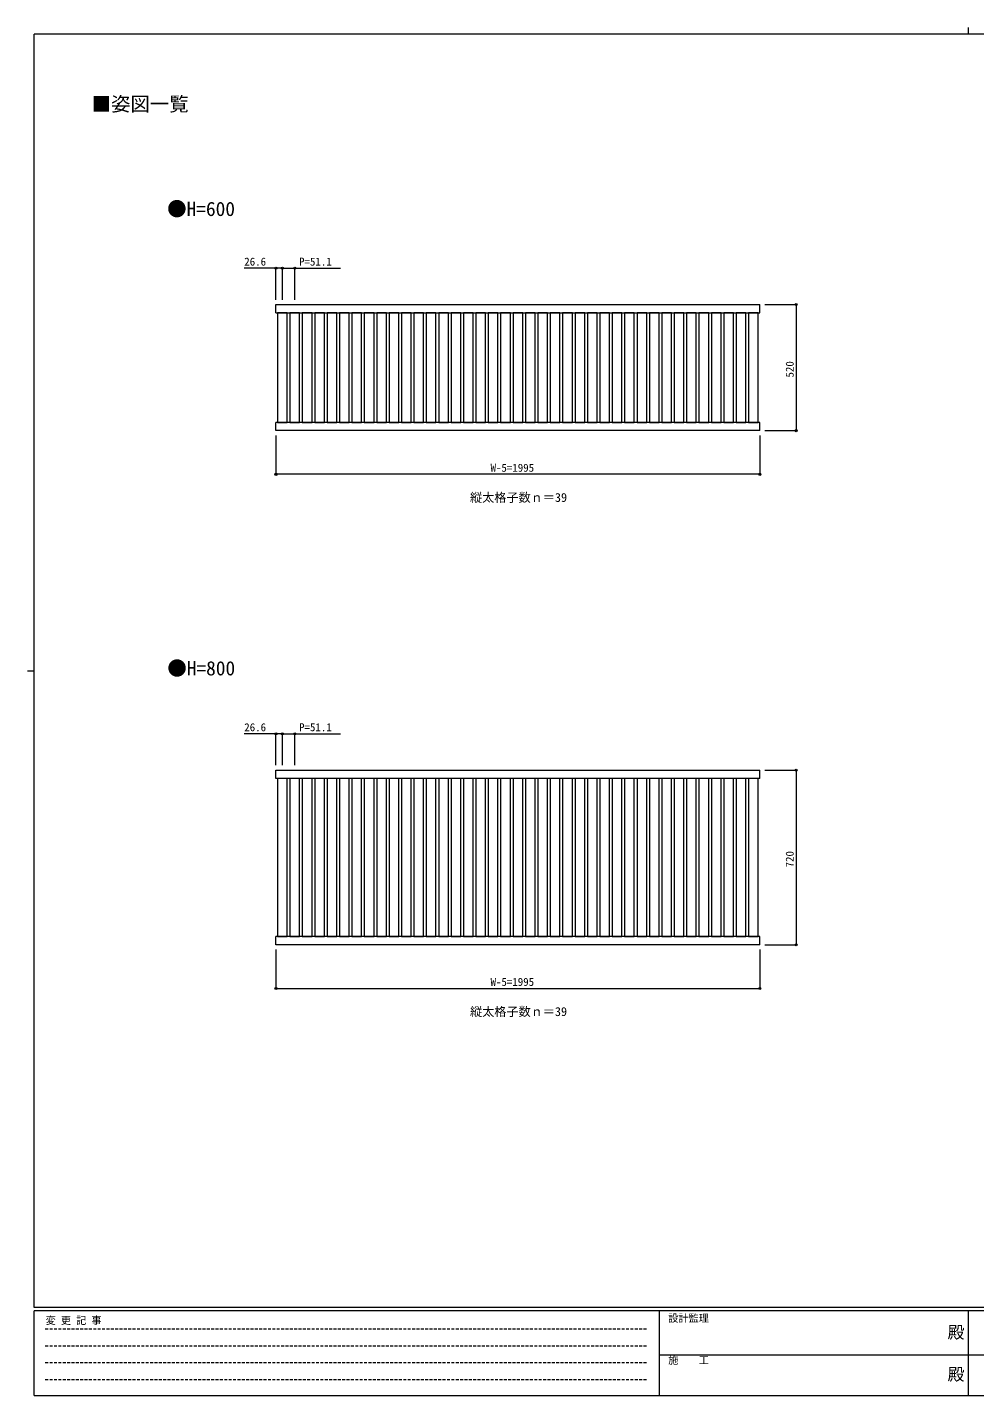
# Model space of a CAD drawing. Units: millimetres, scale not verified. Extents: x -3967 to 3967, y -2821 to 2821.
# Drawn here: x -3967 to -62, y -2821 to 2821 of the extents above; entities that cross this region are included whole.
import ezdxf
from ezdxf.enums import TextEntityAlignment as Align

# ---------------------------------------------------------------- set-up
doc = ezdxf.new("R2010")
doc.units = ezdxf.units.MM
doc.header["$LTSCALE"] = 10
doc.linetypes.add('DASHED1', pattern=[1.8, 1.2, -0.6])
doc.layers.add('0-0_0', color=3, linetype='Continuous')
for name, color, linetype, lineweight in [('0-1_USER1', 4, 'Continuous', 9), ('0-2_YKK_ZWAK', 7, 'Continuous', 9), ('0-3_YKK_11', 6, 'Continuous', 9), ('0-4_YKK_12', 7, 'Continuous', 9)]:
    doc.layers.add(name, color=color, linetype=linetype, lineweight=lineweight)
doc.styles.add('ＭＳ ゴシック', font='')
doc.styles.get('ＭＳ ゴシック').set_extended_font_data('MS Gothic')

msp = doc.modelspace()

# ---------------------------------------------------------------- linework, layer by layer
at = {"layer": '0-1_USER1'}
for p, q in [((-2942.4, 1644.03), (-947.4, 1644.03)), ((-947.4, 1644.03), (-947.4, 1678.03)), ((-2942.4, 1158.03), (-2942.4, 1192.03)), ((-947.4, 1192.03), (-2942.4, 1192.03)), ((-947.4, 1158.03), (-947.4, 1192.03)), ((-947.4, 1158.03), (-2942.4, 1158.03)), ((-947.4, -275.97), (-947.4, -241.97)), ((-2942.4, -961.97), (-2942.4, -927.97)), ((-947.4, -927.97), (-2942.4, -927.97)), ((-947.4, -961.97), (-947.4, -927.97)), ((-947.4, -961.97), (-2942.4, -961.97))]:
    msp.add_line(p, q, dxfattribs=at)
for points in [[(-2942.4, 1644.03), (-2942.4, 1678.03), (-947.4, 1678.03)], [(-2942.4, -275.97), (-2942.4, -241.97), (-947.4, -241.97)]]:
    msp.add_lwpolyline(points, dxfattribs=at)
for points in [[(-2935.8, 1192.03), (-2895.8, 1192.03), (-2895.82, 1644.03), (-2935.82, 1644.03)], [(-2884.7, 1192.03), (-2844.7, 1192.03), (-2844.72, 1644.03), (-2884.72, 1644.03)], [(-2833.6, 1192.03), (-2793.6, 1192.03), (-2793.6, 1644.03), (-2833.6, 1644.03)], [(-2782.5, 1192.03), (-2742.5, 1192.03), (-2742.5, 1644.03), (-2782.5, 1644.03)], [(-2731.4, 1192.03), (-2691.4, 1192.03), (-2691.4, 1644.03), (-2731.4, 1644.03)], [(-2680.3, 1192.03), (-2640.3, 1192.03), (-2640.3, 1644.03), (-2680.3, 1644.03)], [(-2629.2, 1192.03), (-2589.2, 1192.03), (-2589.2, 1644.03), (-2629.2, 1644.03)], [(-2578.1, 1192.03), (-2538.1, 1192.03), (-2538.1, 1644.03), (-2578.1, 1644.03)], [(-2527, 1192.03), (-2487, 1192.03), (-2487, 1644.03), (-2527, 1644.03)], [(-2475.9, 1192.03), (-2435.9, 1192.03), (-2435.9, 1644.03), (-2475.9, 1644.03)], [(-2424.8, 1192.03), (-2384.8, 1192.03), (-2384.8, 1644.03), (-2424.8, 1644.03)], [(-2373.7, 1192.03), (-2333.7, 1192.03), (-2333.7, 1644.03), (-2373.7, 1644.03)], [(-2322.6, 1192.03), (-2282.6, 1192.03), (-2282.6, 1644.03), (-2322.6, 1644.03)], [(-2271.5, 1192.03), (-2231.5, 1192.03), (-2231.5, 1644.03), (-2271.5, 1644.03)], [(-2220.4, 1192.03), (-2180.4, 1192.03), (-2180.4, 1644.03), (-2220.4, 1644.03)], [(-2169.3, 1192.03), (-2129.3, 1192.03), (-2129.3, 1644.03), (-2169.3, 1644.03)], [(-2118.2, 1192.03), (-2078.2, 1192.03), (-2078.2, 1644.03), (-2118.2, 1644.03)], [(-2067.1, 1192.03), (-2027.1, 1192.03), (-2027.1, 1644.03), (-2067.1, 1644.03)], [(-2016, 1192.03), (-1976, 1192.03), (-1976, 1644.03), (-2016, 1644.03)], [(-1964.9, 1192.03), (-1924.9, 1192.03), (-1924.9, 1644.03), (-1964.9, 1644.03)], [(-1913.8, 1192.03), (-1873.8, 1192.03), (-1873.8, 1644.03), (-1913.8, 1644.03)], [(-1862.7, 1192.03), (-1822.7, 1192.03), (-1822.7, 1644.03), (-1862.7, 1644.03)], [(-1811.6, 1192.03), (-1771.6, 1192.03), (-1771.6, 1644.03), (-1811.6, 1644.03)], [(-1760.5, 1192.03), (-1720.5, 1192.03), (-1720.5, 1644.03), (-1760.5, 1644.03)], [(-1709.4, 1192.03), (-1669.4, 1192.03), (-1669.4, 1644.03), (-1709.4, 1644.03)], [(-1658.3, 1192.03), (-1618.3, 1192.03), (-1618.3, 1644.03), (-1658.3, 1644.03)], [(-1607.2, 1192.03), (-1567.2, 1192.03), (-1567.2, 1644.03), (-1607.2, 1644.03)], [(-1556.1, 1192.03), (-1516.1, 1192.03), (-1516.1, 1644.03), (-1556.1, 1644.03)], [(-1505, 1192.03), (-1465, 1192.03), (-1465, 1644.03), (-1505, 1644.03)], [(-1453.9, 1192.03), (-1413.9, 1192.03), (-1413.9, 1644.03), (-1453.9, 1644.03)], [(-1402.8, 1192.03), (-1362.8, 1192.03), (-1362.8, 1644.03), (-1402.8, 1644.03)], [(-1351.7, 1192.03), (-1311.7, 1192.03), (-1311.7, 1644.03), (-1351.7, 1644.03)], [(-1300.6, 1192.03), (-1260.6, 1192.03), (-1260.6, 1644.03), (-1300.6, 1644.03)], [(-1249.5, 1192.03), (-1209.5, 1192.03), (-1209.5, 1644.03), (-1249.5, 1644.03)], [(-1198.4, 1192.03), (-1158.4, 1192.03), (-1158.4, 1644.03), (-1198.4, 1644.03)], [(-1147.3, 1192.03), (-1107.3, 1192.03), (-1107.3, 1644.03), (-1147.3, 1644.03)], [(-1096.2, 1192.03), (-1056.2, 1192.03), (-1056.2, 1644.03), (-1096.2, 1644.03)], [(-1045.1, 1192.03), (-1005.1, 1192.03), (-1005.1, 1644.03), (-1045.1, 1644.03)], [(-994, 1192.03), (-954, 1192.03), (-954, 1644.03), (-994, 1644.03)], [(-2935.8, -927.97), (-2895.8, -927.97), (-2895.8, -275.97), (-2935.8, -275.97)], [(-2884.7, -927.97), (-2844.7, -927.97), (-2844.7, -275.97), (-2884.7, -275.97)], [(-2833.6, -927.97), (-2793.6, -927.97), (-2793.6, -275.97), (-2833.6, -275.97)], [(-2782.5, -927.97), (-2742.5, -927.97), (-2742.5, -275.97), (-2782.5, -275.97)], [(-2731.4, -927.97), (-2691.4, -927.97), (-2691.4, -275.97), (-2731.4, -275.97)], [(-2680.3, -927.97), (-2640.3, -927.97), (-2640.3, -275.97), (-2680.3, -275.97)], [(-2629.2, -927.97), (-2589.2, -927.97), (-2589.2, -275.97), (-2629.2, -275.97)], [(-2578.1, -927.97), (-2538.1, -927.97), (-2538.1, -275.97), (-2578.1, -275.97)], [(-2527, -927.97), (-2487, -927.97), (-2487, -275.97), (-2527, -275.97)], [(-2475.9, -927.97), (-2435.9, -927.97), (-2435.9, -275.97), (-2475.9, -275.97)], [(-2424.8, -927.97), (-2384.8, -927.97), (-2384.8, -275.97), (-2424.8, -275.97)], [(-2373.7, -927.97), (-2333.7, -927.97), (-2333.7, -275.97), (-2373.7, -275.97)], [(-2322.6, -927.97), (-2282.6, -927.97), (-2282.6, -275.97), (-2322.6, -275.97)], [(-2271.5, -927.97), (-2231.5, -927.97), (-2231.5, -275.97), (-2271.5, -275.97)], [(-2220.4, -927.97), (-2180.4, -927.97), (-2180.4, -275.97), (-2220.4, -275.97)], [(-2169.3, -927.97), (-2129.3, -927.97), (-2129.3, -275.97), (-2169.3, -275.97)], [(-2118.2, -927.97), (-2078.2, -927.97), (-2078.2, -275.97), (-2118.2, -275.97)], [(-2067.1, -927.97), (-2027.1, -927.97), (-2027.1, -275.97), (-2067.1, -275.97)], [(-2016, -927.97), (-1976, -927.97), (-1976, -275.97), (-2016, -275.97)], [(-1964.9, -927.97), (-1924.9, -927.97), (-1924.9, -275.97), (-1964.9, -275.97)], [(-1913.8, -927.97), (-1873.8, -927.97), (-1873.8, -275.97), (-1913.8, -275.97)], [(-1862.7, -927.97), (-1822.7, -927.97), (-1822.7, -275.97), (-1862.7, -275.97)], [(-1811.6, -927.97), (-1771.6, -927.97), (-1771.6, -275.97), (-1811.6, -275.97)], [(-1760.5, -927.97), (-1720.5, -927.97), (-1720.5, -275.97), (-1760.5, -275.97)], [(-1709.4, -927.97), (-1669.4, -927.97), (-1669.4, -275.97), (-1709.4, -275.97)], [(-1658.3, -927.97), (-1618.3, -927.97), (-1618.3, -275.97), (-1658.3, -275.97)], [(-1607.2, -927.97), (-1567.2, -927.97), (-1567.2, -275.97), (-1607.2, -275.97)], [(-1556.1, -927.97), (-1516.1, -927.97), (-1516.1, -275.97), (-1556.1, -275.97)], [(-1505, -927.97), (-1465, -927.97), (-1465, -275.97), (-1505, -275.97)], [(-1453.9, -927.97), (-1413.9, -927.97), (-1413.9, -275.97), (-1453.9, -275.97)], [(-1402.8, -927.97), (-1362.8, -927.97), (-1362.8, -275.97), (-1402.8, -275.97)], [(-1351.7, -927.97), (-1311.7, -927.97), (-1311.7, -275.97), (-1351.7, -275.97)], [(-1300.6, -927.97), (-1260.6, -927.97), (-1260.6, -275.97), (-1300.6, -275.97)], [(-1249.5, -927.97), (-1209.5, -927.97), (-1209.5, -275.97), (-1249.5, -275.97)], [(-1198.4, -927.97), (-1158.4, -927.97), (-1158.4, -275.97), (-1198.4, -275.97)], [(-1147.3, -927.97), (-1107.3, -927.97), (-1107.3, -275.97), (-1147.3, -275.97)], [(-1096.2, -927.97), (-1056.2, -927.97), (-1056.2, -275.97), (-1096.2, -275.97)], [(-1045.1, -927.97), (-1005.1, -927.97), (-1005.1, -275.97), (-1045.1, -275.97)], [(-994, -927.97), (-954, -927.97), (-954, -275.97), (-994, -275.97)]]:
    msp.add_lwpolyline(points, close=True, dxfattribs=at)
at = {"layer": '0-2_YKK_ZWAK'}
msp.add_line((-947.4, -275.97), (-2942.4, -275.97), dxfattribs=at)
at = {"layer": '0-3_YKK_11'}
for p, q in [((-2942.4, 1698.03), (-2942.4, 1829.03)), ((-2915.8, 1698.03), (-2915.8, 1829.03)), ((-2915.8, 1698.03), (-2915.8, 1829.03)), ((-2864.7, 1698.03), (-2864.7, 1829.03)), ((-927.4, 1678.03), (-796.4, 1678.03)), ((-797.4, 1678.03), (-797.4, 1158.03)), ((-2942.4, 1138.03), (-2942.4, 977.03)), ((-947.4, 1138.03), (-947.4, 977.03)), ((-927.4, 1158.03), (-796.4, 1158.03)), ((-947.4, 978.03), (-2942.4, 978.03)), ((-2942.4, -221.97), (-2942.4, -90.97)), ((-2915.8, -221.97), (-2915.8, -90.97)), ((-2915.8, -221.97), (-2915.8, -90.97)), ((-2864.7, -221.97), (-2864.7, -90.97)), ((-927.4, -241.97), (-796.4, -241.97)), ((-797.4, -241.97), (-797.4, -961.97)), ((-2942.4, -981.97), (-2942.4, -1142.97)), ((-947.4, -981.97), (-947.4, -1142.97)), ((-927.4, -961.97), (-796.4, -961.97)), ((-2942.4, -1141.97), (-947.4, -1141.97))]:
    msp.add_line(p, q, dxfattribs=at)
for points in [[(-2915.8, 1828.03), (-2942.4, 1828.03), (-3073.54, 1828.03)], [(-2915.8, 1828.03), (-2864.7, 1828.03), (-2675.97, 1828.03)], [(-2915.8, -91.97), (-2942.4, -91.97), (-3073.54, -91.97)], [(-2915.8, -91.97), (-2864.7, -91.97), (-2675.97, -91.97)]]:
    msp.add_lwpolyline(points, dxfattribs=at)
for centre in [(-2942.4, 1828.03), (-2915.8, 1828.03), (-2915.8, 1828.03), (-2864.7, 1828.03), (-797.4, 1678.03), (-797.4, 1158.03), (-2942.4, 978.03), (-947.4, 978.03), (-2942.4, -91.97), (-2915.8, -91.97), (-2915.8, -91.97), (-2864.7, -91.97), (-797.4, -241.97), (-797.4, -961.97), (-2942.4, -1141.97), (-947.4, -1141.97)]:
    msp.add_circle(centre, 4.25, dxfattribs=at)
at = {"layer": '0-4_YKK_12'}
for p, q in [((-88.94, 2821), (-88.94, 2793)), ((3760.92, 2793), (-3939.08, 2793)), ((-3939.08, -2457), (-3939.08, 2793)), ((-3967.08, 168), (-3939.08, 168)), ((3760.92, -2457), (-3939.08, -2457)), ((3382.92, -2471), (-3939.08, -2471)), ((-3939.08, -2821), (-3939.08, -2471)), ((-1363.08, -2471), (-1363.08, -2821)), ((-89.08, -2471), (-89.08, -2821)), ((-1363.08, -2652.99), (-75.08, -2652.99)), ((-75.08, -2652.99), (1212.92, -2652.99)), ((-3939.08, -2821), (3382.92, -2821))]:
    msp.add_line(p, q, dxfattribs=at)
at = {"layer": '0-4_YKK_12', "linetype": 'DASHED1'}
for p, q in [((-3893.1, -2546.12), (-1411.17, -2546.12)), ((-3893.1, -2615.41), (-1411.17, -2615.41)), ((-3893.1, -2684.7), (-1411.17, -2684.7)), ((-3893.1, -2753.98), (-1411.17, -2753.98))]:
    msp.add_line(p, q, dxfattribs=at)

# ---------------------------------------------------------------- texts
at = {"layer": '0-0_0', "style": 'ＭＳ ゴシック'}
for s, height, p in [('■姿図一覧', 58.65, (-3702.22, 2458.04)), ('●H=600', 58.65, (-3390.65, 2025.52)), ('縦太格子数ｎ＝39', 36.66, (-2142.24, 853.29)), ('●H=800', 58.65, (-3389.97, 131.31)), ('縦太格子数ｎ＝39', 36.66, (-2142.24, -1266.71))]:
    msp.add_text(s, height=height, dxfattribs=at).set_placement(p, align=Align.BOTTOM_LEFT)
at = {"layer": '0-3_YKK_11', "style": 'ＭＳ ゴシック'}
for s, p in [('26.6', (-3072.87, 1828.7)), ('P=51.1', (-2847.04, 1828.7)), ('W-5=1995', (-2057.7, 978.7)), ('26.6', (-3072.87, -91.3)), ('P=51.1', (-2847.04, -91.3)), ('W-5=1995', (-2057.7, -1141.3))]:
    msp.add_text(s, height=32.99, dxfattribs=at).set_placement(p, align=Align.BOTTOM_LEFT)
for s, p in [('520', (-798.07, 1377.23)), ('720', (-798.07, -642.77))]:
    msp.add_text(s, height=32.99, rotation=90, dxfattribs=at).set_placement(p, align=Align.BOTTOM_LEFT)
at = {"layer": '0-4_YKK_12', "style": 'ＭＳ ゴシック'}
for s, height, p in [('設計監理', 30.79, (-1325.39, -2526.33)), ('変 更 記 事', 30.79, (-3891.94, -2535.47)), ('殿', 51.32, (-173.9, -2600.56)), ('施\u3000\u3000工', 30.79, (-1325.39, -2699.54)), ('殿', 51.32, (-173.9, -2773.78))]:
    msp.add_text(s, height=height, dxfattribs=at).set_placement(p, align=Align.BOTTOM_LEFT)

doc.saveas('drawing.dxf')
